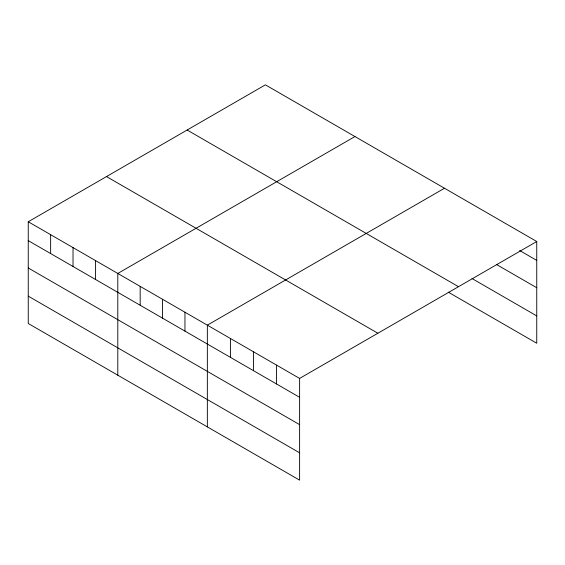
<?xml version="1.0" encoding="UTF-8"?>
<svg xmlns="http://www.w3.org/2000/svg" width="565" height="565" viewBox="0 0 565 565"><rect width="100%" height="100%" fill="white"/><g stroke="black" fill="none" stroke-linecap="round" stroke-linejoin="round"><path stroke-width="0.85" d="M448.207 292.126L536.75 343.245L536.75 241.509L265.388 84.842L28.25 221.755L28.25 323.491L299.612 480.158L299.612 378.423L28.25 221.755M354.94 136.546L117.795 273.46L117.795 375.188M444.486 188.244L207.348 325.158L207.348 426.886M299.612 378.423L536.75 241.509M519.638 250.514L536.75 260.394M496.571 264.533L536.75 287.733M472.015 278.531L536.75 315.906M187.135 130.028L458.49 286.695M106.51 176.577L377.865 333.244M28.25 240.634L299.612 397.301M28.25 267.98L299.612 424.647M28.25 296.145L299.612 452.812M276.546 365.11L276.546 383.988M253.48 351.79L253.48 370.668M230.414 338.477L230.414 357.355M184.96 312.233L184.96 331.111M162.572 299.309L162.572 318.187M140.184 286.384L140.184 305.262M95.414 260.529L95.414 279.414M73.026 247.604L73.026 266.482M50.638 234.68L50.638 253.558"/></g></svg>
